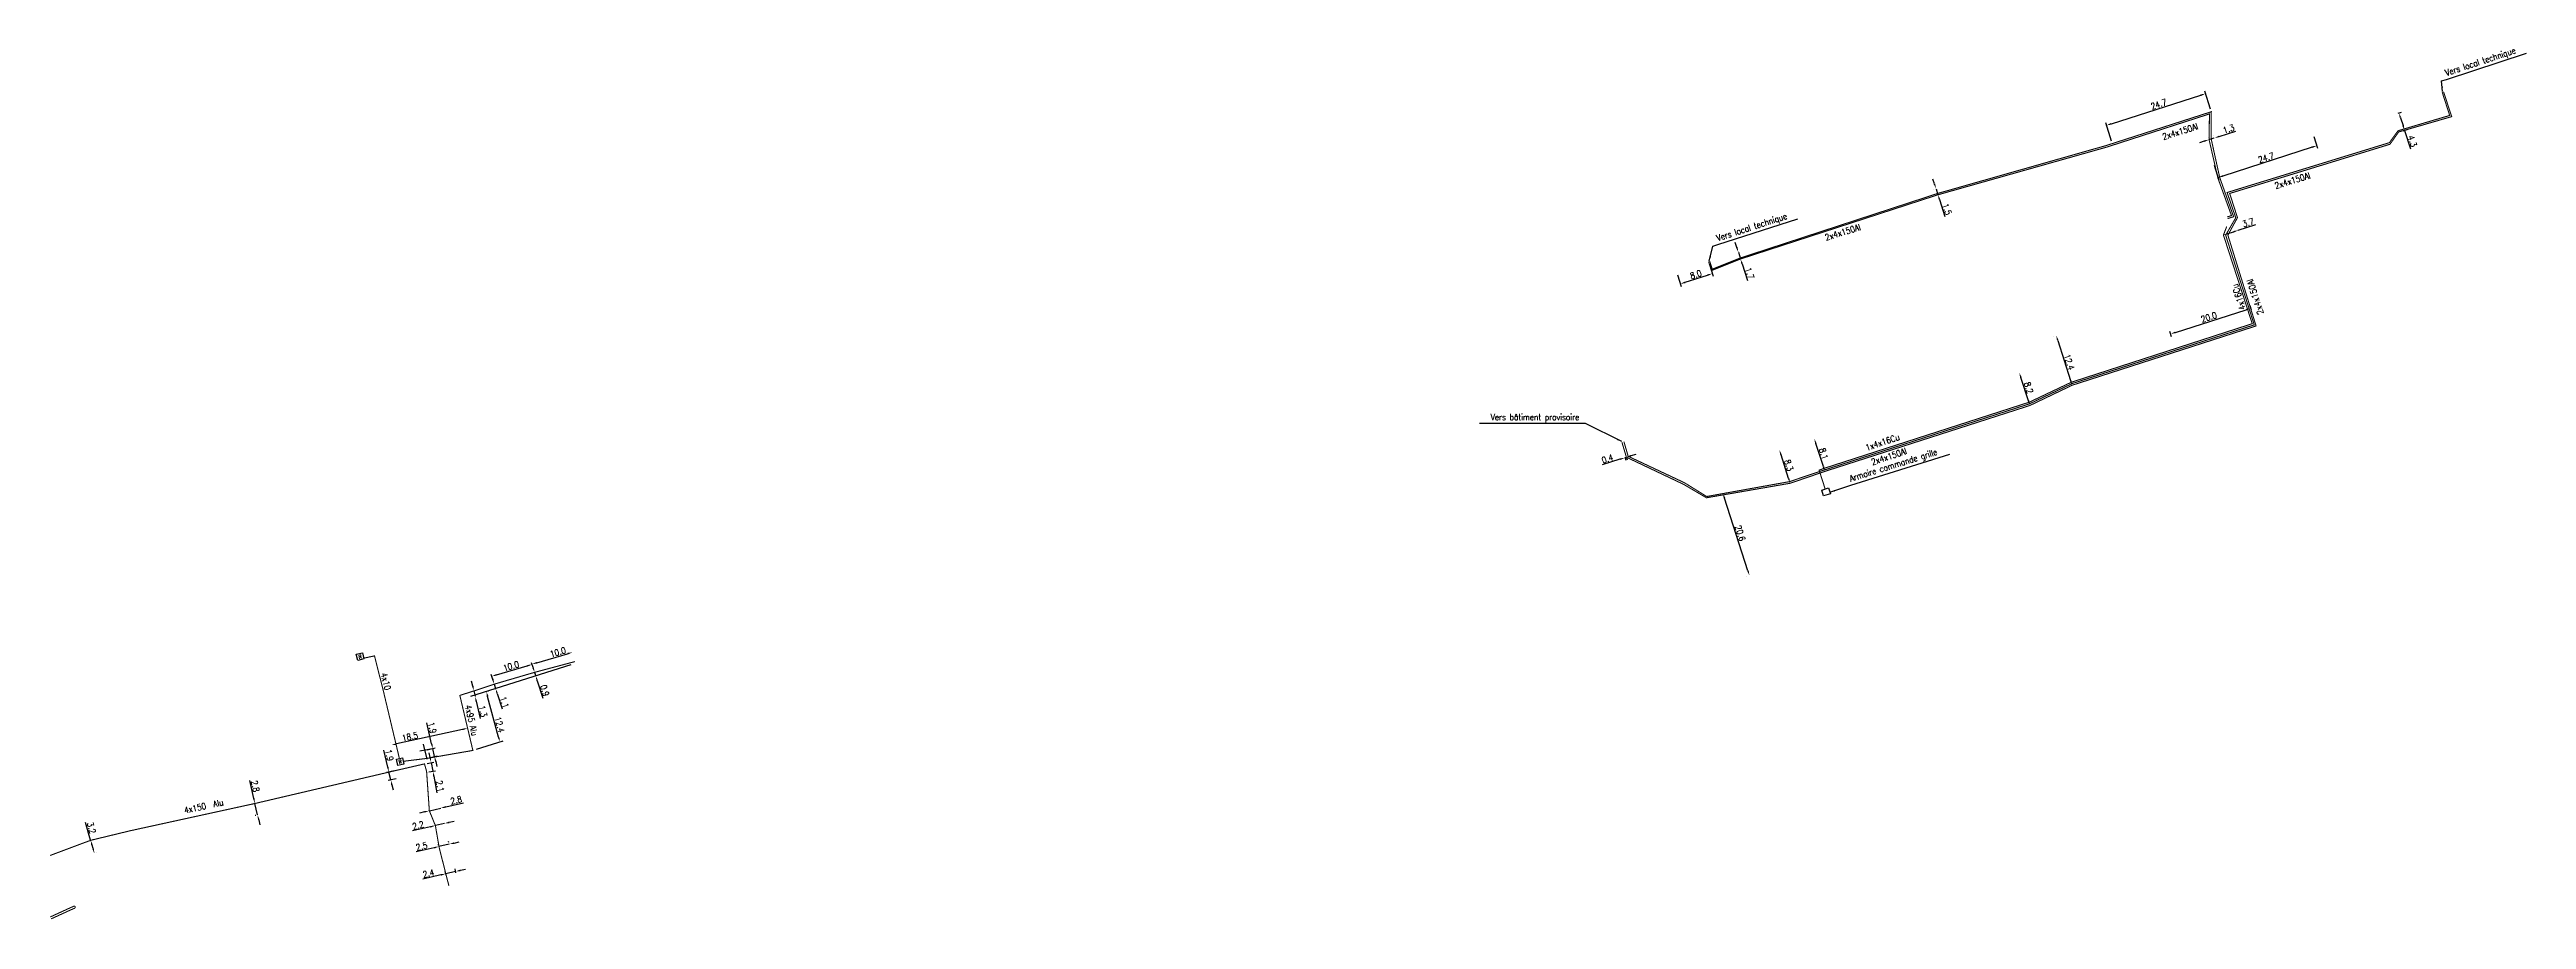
# Model space of a CAD drawing. Header units: millimetres. Extents: x 132000 to 133001, y 131224 to 132001.
# Drawn here: x 132000 to 132589, y 131224 to 131431 of the extents above; entities that cross this region are included whole.
import ezdxf
from ezdxf.enums import TextEntityAlignment as Align

# ---------------------------------------------------------------- set-up
doc = ezdxf.new("R2010")
doc.units = ezdxf.units.MM
doc.header["$PDMODE"] = 34
doc.linetypes.add('B_ST_AL', pattern=[2000, 1000, 1000])
doc.linetypes.add('B_ST_CU', pattern=[2000, 1000, 1000])
doc.layers.get('0').update_dxf_attribs({"linetype": 'CONTINUOUS'})
doc.layers.get('DEFPOINTS').update_dxf_attribs({"linetype": 'CONTINUOUS'})
doc.layers.add('B_110', color=1, linetype='CONTINUOUS')
doc.layers.add('B_200', color=7, linetype='CONTINUOUS')
doc.styles.add('M_ROMANS', font='ROMANS.shx', dxfattribs={"width": 0.75})
doc.styles.get("Standard").update_dxf_attribs({"font": 'romans.shx', "width": 0.85})
doc.dimstyles.get("Standard").update_dxf_attribs({"dimtxt": 1.5, "dimasz": 1.2, "dimexe": 0.625, "dimexo": 0.625, "dimgap": 0.25, "dimtad": 1, "dimdec": 1, "dimzin": 0, "dimdsep": 46, "dimtxsty": 'Standard', "dimcen": -0.5, "dimadec": 0, "dimazin": 0, "dimtfac": 1, "dimtdec": 1, "dimtmove": 0, "dimatfit": 3, "dimfxl": 1, "dimtolj": 1, "dimtzin": 0, "dimarcsym": 0})

# ---------------------------------------------------------------- blocks, each defined once
blk = doc.blocks.new('*D31')
at = {"layer": 'B_110', "color": 0, "linetype": 'Continuous', "lineweight": -2}
for p, q in [((132114.81, 131283.68), (132114.44, 131284.82)), ((132115.17, 131282.54), (132115.44, 131281.68)), ((132115.81, 131280.53), (132117.11, 131276.43))]:
    blk.add_line(p, q, dxfattribs=at)
at = {"layer": 'B_110', "color": 0, "linetype": 'Continuous'}
for points in [[(132115, 131283.74), (132114.62, 131283.62), (132115.17, 131282.54)], [(132116, 131280.6), (132115.62, 131280.47), (132115.44, 131281.68)]]:
    blk.add_solid(points, dxfattribs=at)
at = {"layer": 'DEFPOINTS', "color": 0, "linetype": 'Continuous'}
for p in [(132115.17, 131282.54), (132115.44, 131281.68), (132115.44, 131281.68)]:
    blk.add_point(p, dxfattribs=at)
at = {"layer": 'B_110', "color": 0, "linetype": 'Continuous', "insert": (132117.59, 131278.21), "char_height": 1.5, "attachment_point": 5, "rotation": 287.62747}
blk.add_mtext('\\A1;0.9', dxfattribs=at)
blk = doc.blocks.new('*D32')
at = {"layer": 'B_110', "color": 0, "linetype": 'Continuous', "lineweight": -2}
for p, q in [((132105.21, 131280.87), (132104.85, 131282.02)), ((132105.58, 131279.73), (132105.91, 131278.68)), ((132106.17, 131279.92), (132106.17, 131279.92)), ((132106.5, 131278.87), (132106.51, 131278.87)), ((132106.27, 131277.54), (132107.43, 131273.89))]:
    blk.add_line(p, q, dxfattribs=at)
at = {"layer": 'B_110', "color": 0, "linetype": 'Continuous'}
for points in [[(132105.4, 131280.93), (132105.02, 131280.81), (132105.58, 131279.73)], [(132106.46, 131277.6), (132106.08, 131277.48), (132105.91, 131278.68)]]:
    blk.add_solid(points, dxfattribs=at)
at = {"layer": 'DEFPOINTS', "color": 0, "linetype": 'Continuous'}
for p in [(132105.57, 131279.73), (132105.9, 131278.68), (132105.91, 131278.68)]:
    blk.add_point(p, dxfattribs=at)
at = {"layer": 'B_110', "color": 0, "linetype": 'Continuous', "insert": (132107.99, 131275.44), "char_height": 1.5, "attachment_point": 5, "rotation": 287.62747}
blk.add_mtext('\\A1;1.1', dxfattribs=at)
blk = doc.blocks.new('*D33')
at = {"layer": 'B_110', "color": 0, "linetype": 'Continuous', "lineweight": -2}
blk.add_line((132115.71, 131284.82), (132123, 131286.96), dxfattribs=at)
at = {"layer": 'B_110', "color": 0, "linetype": 'Continuous'}
for points in [[(132115.65, 131285.02), (132115.76, 131284.63), (132114.55, 131284.49)], [(132122.94, 131287.16), (132123.05, 131286.77), (132124.15, 131287.3)]]:
    blk.add_solid(points, dxfattribs=at)
at = {"layer": 'DEFPOINTS', "color": 0, "linetype": 'Continuous'}
for p in [(132114.55, 131284.49), (132124.15, 131287.3), (132124.15, 131287.3)]:
    blk.add_point(p, dxfattribs=at)
at = {"layer": 'B_110', "color": 0, "linetype": 'Continuous', "insert": (132120.7, 131287.33), "char_height": 1.5, "attachment_point": 5, "rotation": 16.35963}
blk.add_mtext('\\A1;10.0', dxfattribs=at)
blk = doc.blocks.new('*D34')
at = {"layer": 'B_110', "color": 0, "linetype": 'Continuous', "lineweight": -2}
for p, q in [((132105.13, 131281.07), (132105.15, 131281)), ((132106.13, 131281.94), (132113.42, 131284.08)), ((132114.73, 131283.88), (132114.75, 131283.82))]:
    blk.add_line(p, q, dxfattribs=at)
at = {"layer": 'B_110', "color": 0, "linetype": 'Continuous'}
for points in [[(132113.36, 131284.27), (132113.48, 131283.89), (132114.57, 131284.42)], [(132106.07, 131282.13), (132106.18, 131281.75), (132104.98, 131281.6)]]:
    blk.add_solid(points, dxfattribs=at)
at = {"layer": 'DEFPOINTS', "color": 0, "linetype": 'Continuous'}
for p in [(132114.55, 131284.48), (132114.57, 131284.42), (132104.96, 131281.67)]:
    blk.add_point(p, dxfattribs=at)
at = {"layer": 'B_110', "color": 0, "linetype": 'Continuous', "insert": (132109.58, 131284), "char_height": 1.5, "attachment_point": 5, "rotation": 16.35963}
blk.add_mtext('\\A1;10.0', dxfattribs=at)
blk = doc.blocks.new('*D35')
at = {"layer": 'B_110', "color": 0, "linetype": 'Continuous', "lineweight": -2}
for p, q in [((132100.47, 131279.29), (132100.2, 131280.46)), ((132100.74, 131278.12), (132101.03, 131276.85)), ((132101.3, 131275.68), (132102.23, 131271.6))]:
    blk.add_line(p, q, dxfattribs=at)
at = {"layer": 'B_110', "color": 0, "linetype": 'Continuous'}
for points in [[(132100.66, 131279.33), (132100.27, 131279.24), (132100.74, 131278.12)], [(132101.49, 131275.72), (132101.1, 131275.63), (132101.03, 131276.85)]]:
    blk.add_solid(points, dxfattribs=at)
at = {"layer": 'DEFPOINTS', "color": 0, "linetype": 'Continuous'}
for p in [(132100.74, 131278.12), (132101.03, 131276.85), (132101.03, 131276.85)]:
    blk.add_point(p, dxfattribs=at)
at = {"layer": 'B_110', "color": 0, "linetype": 'Continuous', "insert": (132102.87, 131273.28), "char_height": 1.5, "attachment_point": 5, "rotation": 282.91769}
blk.add_mtext('\\A1;1.3', dxfattribs=at)
blk = doc.blocks.new('*D36')
at = {"layer": 'B_110', "color": 0, "linetype": 'Continuous', "lineweight": -2}
for p, q in [((132090.69, 131265.59), (132089.54, 131270.55)), ((132089.67, 131264.12), (132091.57, 131264.57)), ((132090.11, 131262.22), (132092.01, 131262.67)), ((132091.4, 131262.53), (132090.96, 131264.42)), ((132091.68, 131261.36), (132091.95, 131260.19))]:
    blk.add_line(p, q, dxfattribs=at)
at = {"layer": 'B_110', "color": 0, "linetype": 'Continuous'}
for points in [[(132090.89, 131265.64), (132090.5, 131265.55), (132090.96, 131264.42)], [(132091.87, 131261.4), (132091.48, 131261.31), (132091.4, 131262.53)]]:
    blk.add_solid(points, dxfattribs=at)
at = {"layer": 'DEFPOINTS', "color": 0, "linetype": 'Continuous'}
for p in [(132089.06, 131263.98), (132089.5, 131262.08), (132090.96, 131264.42)]:
    blk.add_point(p, dxfattribs=at)
at = {"layer": 'B_110', "color": 0, "linetype": 'Continuous', "insert": (132090.84, 131269.35), "char_height": 1.5, "attachment_point": 5, "rotation": 283.09751}
blk.add_mtext('\\A1;1.9', dxfattribs=at)
blk = doc.blocks.new('*D37')
at = {"layer": 'B_110', "color": 0, "linetype": 'Continuous', "lineweight": -2}
for p, q in [((132106.61, 131267.16), (132104.01, 131276.82)), ((132104.22, 131278.12), (132104.3, 131278.14)), ((132107.44, 131266.15), (132107.52, 131266.17))]:
    blk.add_line(p, q, dxfattribs=at)
at = {"layer": 'B_110', "color": 0, "linetype": 'Continuous'}
for points in [[(132104.21, 131276.87), (132103.82, 131276.77), (132103.7, 131277.98)], [(132106.8, 131267.22), (132106.41, 131267.11), (132106.92, 131266.01)]]:
    blk.add_solid(points, dxfattribs=at)
at = {"layer": 'DEFPOINTS', "color": 0, "linetype": 'Continuous'}
for p in [(132103.62, 131277.96), (132103.7, 131277.98), (132106.83, 131265.98)]:
    blk.add_point(p, dxfattribs=at)
at = {"layer": 'B_110', "color": 0, "linetype": 'Continuous', "insert": (132106.85, 131270.12), "char_height": 1.5, "attachment_point": 5, "rotation": 285.02957}
blk.add_mtext('\\A1;12.4', dxfattribs=at)
blk = doc.blocks.new('*D38')
at = {"layer": 'B_110', "color": 0, "linetype": 'Continuous', "lineweight": -2}
for p, q in [((132098.05, 131268.98), (132082.32, 131265.52)), ((132099.09, 131269.83), (132099.08, 131269.85)), ((132081.02, 131265.84), (132081.02, 131265.87))]:
    blk.add_line(p, q, dxfattribs=at)
at = {"layer": 'B_110', "color": 0, "linetype": 'Continuous'}
for points in [[(132098, 131269.18), (132098.09, 131268.79), (132099.22, 131269.24)], [(132082.28, 131265.71), (132082.37, 131265.32), (132081.15, 131265.26)]]:
    blk.add_solid(points, dxfattribs=at)
at = {"layer": 'DEFPOINTS', "color": 0, "linetype": 'Continuous'}
for p in [(132099.22, 131269.22), (132081.15, 131265.26), (132081.16, 131265.23)]:
    blk.add_point(p, dxfattribs=at)
at = {"layer": 'B_110', "color": 0, "linetype": 'Continuous', "insert": (132085.55, 131267.25), "char_height": 1.5, "attachment_point": 5, "rotation": 12.42775}
blk.add_mtext('\\A1;18.5', dxfattribs=at)
blk = doc.blocks.new('B_200_01')
at = {"color": 0, "linetype": 'Continuous', "flags": 128}
blk.add_lwpolyline([(-0.75, -0.75), (-0.75, 0.75), (0.75, 0.75), (0.75, -0.75)], close=True, dxfattribs=at)
at = {"color": 0, "linetype": 'Continuous', "style": 'M_ROMANS', "width": 0.75}
blk.add_text('R', height=0.9, dxfattribs=at).set_placement((0, 0), align=Align.MIDDLE)
at = {"color": 0, "linetype": 'Continuous', "style": 'M_ROMANS', "width": 0.75, "flags": 3}
for tag, p in [('DEF_LEG', (0, -5)), ('DEF_COUP', (0, -7.5)), ('DEF_TYPE', (0, -10))]:
    blk.add_attdef(tag, text='', height=1.2, dxfattribs=at).set_placement(p, align=Align.MIDDLE)
blk = doc.blocks.new('*D39')
at = {"layer": 'B_110', "color": 0, "linetype": 'Continuous', "lineweight": -2}
for p, q in [((132092.92, 131234.41), (132088.6, 131233.4)), ((132094.17, 131234.34), (132093.94, 131235.29)), ((132096.39, 131235.23), (132094.09, 131234.69)), ((132096.48, 131234.88), (132096.25, 131235.83)), ((132097.56, 131235.5), (132098.73, 131235.77))]:
    blk.add_line(p, q, dxfattribs=at)
at = {"layer": 'B_110', "color": 0, "linetype": 'Continuous'}
for points in [[(132092.87, 131234.61), (132092.96, 131234.22), (132094.09, 131234.69)], [(132097.52, 131235.69), (132097.61, 131235.3), (132096.39, 131235.23)]]:
    blk.add_solid(points, dxfattribs=at)
at = {"layer": 'DEFPOINTS', "color": 0, "linetype": 'Continuous'}
for p in [(132094.31, 131233.73), (132096.39, 131235.23), (132096.62, 131234.27)]:
    blk.add_point(p, dxfattribs=at)
at = {"layer": 'B_110', "color": 0, "linetype": 'Continuous', "insert": (132089.95, 131234.74), "char_height": 1.5, "attachment_point": 5, "rotation": 13.17917}
blk.add_mtext('\\A1;2.4', dxfattribs=at)
blk = doc.blocks.new('*D40')
at = {"layer": 'B_110', "color": 0, "linetype": 'Continuous', "lineweight": -2}
for p, q in [((132091.26, 131240.85), (132087.01, 131239.86)), ((132092.34, 131241.5), (132092.29, 131241.74)), ((132094.88, 131241.7), (132092.43, 131241.13)), ((132094.79, 131242.07), (132094.74, 131242.31)), ((132096.05, 131241.97), (132097.21, 131242.25))]:
    blk.add_line(p, q, dxfattribs=at)
at = {"layer": 'B_110', "color": 0, "linetype": 'Continuous'}
for points in [[(132091.22, 131241.05), (132091.31, 131240.66), (132092.43, 131241.13)], [(132096, 131242.17), (132096.09, 131241.78), (132094.88, 131241.7)]]:
    blk.add_solid(points, dxfattribs=at)
at = {"layer": 'DEFPOINTS', "color": 0, "linetype": 'Continuous'}
for p in [(132092.49, 131240.89), (132094.88, 131241.7), (132094.93, 131241.46)]:
    blk.add_point(p, dxfattribs=at)
at = {"layer": 'B_110', "color": 0, "linetype": 'Continuous', "insert": (132088.32, 131241.19), "char_height": 1.5, "attachment_point": 5, "rotation": 13.17917}
blk.add_mtext('\\A1;2.5', dxfattribs=at)
blk = doc.blocks.new('*D41')
at = {"layer": 'B_110', "color": 0, "linetype": 'Continuous', "lineweight": -2}
for p, q in [((132090.42, 131245.85), (132086.16, 131244.85)), ((132093.73, 131246.62), (132091.59, 131246.12)), ((132094.89, 131246.9), (132096.06, 131247.17))]:
    blk.add_line(p, q, dxfattribs=at)
at = {"layer": 'B_110', "color": 0, "linetype": 'Continuous'}
for points in [[(132090.37, 131246.04), (132090.46, 131245.65), (132091.59, 131246.12)], [(132094.85, 131247.09), (132094.94, 131246.7), (132093.73, 131246.62)]]:
    blk.add_solid(points, dxfattribs=at)
at = {"layer": 'DEFPOINTS', "color": 0, "linetype": 'Continuous'}
for p in [(132091.59, 131246.12), (132093.73, 131246.62), (132093.73, 131246.62)]:
    blk.add_point(p, dxfattribs=at)
at = {"layer": 'B_110', "color": 0, "linetype": 'Continuous', "insert": (132087.48, 131246.19), "char_height": 1.5, "attachment_point": 5, "rotation": 13.17917}
blk.add_mtext('\\A1;2.2', dxfattribs=at)
blk = doc.blocks.new('*D42')
at = {"layer": 'B_110', "color": 0, "linetype": 'Continuous', "lineweight": -2}
for p, q in [((132088.99, 131249.38), (132087.82, 131249.1)), ((132090.15, 131249.65), (132092.87, 131250.29)), ((132094.04, 131250.56), (132098.29, 131251.56))]:
    blk.add_line(p, q, dxfattribs=at)
at = {"layer": 'B_110', "color": 0, "linetype": 'Continuous'}
for points in [[(132088.94, 131249.57), (132089.03, 131249.18), (132090.15, 131249.65)], [(132093.99, 131250.75), (132094.08, 131250.36), (132092.87, 131250.29)]]:
    blk.add_solid(points, dxfattribs=at)
at = {"layer": 'DEFPOINTS', "color": 0, "linetype": 'Continuous'}
for p in [(132090.15, 131249.65), (132092.87, 131250.29), (132092.87, 131250.29)]:
    blk.add_point(p, dxfattribs=at)
at = {"layer": 'B_110', "color": 0, "linetype": 'Continuous', "insert": (132096.52, 131252.17), "char_height": 1.5, "attachment_point": 5, "rotation": 13.17917}
blk.add_mtext('\\A1;2.8', dxfattribs=at)
blk = doc.blocks.new('*D43')
at = {"layer": 'B_110', "color": 0, "linetype": 'Continuous', "lineweight": -2}
for p, q in [((132089.6, 131260.9), (132091.2, 131261.21)), ((132090.36, 131262.27), (132090.13, 131263.44)), ((132090.59, 131261.09), (132090.98, 131259.05)), ((132090, 131258.86), (132091.59, 131259.16)), ((132091.21, 131257.87), (132091.97, 131253.93))]:
    blk.add_line(p, q, dxfattribs=at)
at = {"layer": 'B_110', "color": 0, "linetype": 'Continuous'}
for points in [[(132090.56, 131262.3), (132090.16, 131262.23), (132090.59, 131261.09)], [(132091.4, 131257.91), (132091.01, 131257.83), (132090.98, 131259.05)]]:
    blk.add_solid(points, dxfattribs=at)
at = {"layer": 'DEFPOINTS', "color": 0, "linetype": 'Continuous'}
for p in [(132088.99, 131260.78), (132089.38, 131258.74), (132090.98, 131259.05)]:
    blk.add_point(p, dxfattribs=at)
at = {"layer": 'B_110', "color": 0, "linetype": 'Continuous', "insert": (132092.68, 131255.5), "char_height": 1.5, "attachment_point": 5, "rotation": 280.92563}
blk.add_mtext('\\A1;2.1', dxfattribs=at)
blk = doc.blocks.new('*D44')
at = {"layer": 'B_110', "color": 0, "linetype": 'B_ST_AL', "lineweight": -2}
for p, q in [((132080.28, 131260.01), (132079.34, 131264.03)), ((132081.86, 131259.14), (132079.94, 131258.7)), ((132082.3, 131257.26), (132080.37, 131256.82)), ((132080.98, 131256.96), (132080.55, 131258.84)), ((132081.25, 131255.79), (132081.52, 131254.62))]:
    blk.add_line(p, q, dxfattribs=at)
at = {"layer": 'B_110', "color": 0, "linetype": 'B_ST_AL'}
for points in [[(132080.47, 131260.05), (132080.08, 131259.96), (132080.55, 131258.84)], [(132081.45, 131255.84), (132081.06, 131255.75), (132080.98, 131256.96)]]:
    blk.add_solid(points, dxfattribs=at)
at = {"layer": 'DEFPOINTS', "color": 0, "linetype": 'B_ST_AL'}
for p in [(132080.98, 131256.96), (132082.47, 131259.28), (132082.91, 131257.41)]:
    blk.add_point(p, dxfattribs=at)
at = {"layer": 'B_110', "color": 0, "linetype": 'B_ST_AL', "insert": (132080.65, 131262.83), "char_height": 1.5, "attachment_point": 5, "rotation": 283.04635}
blk.add_mtext('\\A1;1.9', dxfattribs=at)
blk = doc.blocks.new('*D45')
at = {"layer": 'B_110', "color": 0, "linetype": 'Continuous', "lineweight": -2}
for p, q in [((132048.43, 131252.55), (132047.45, 131256.81)), ((132048.24, 131251.27), (132048.1, 131251.24)), ((132049.34, 131248.64), (132048.7, 131251.38)), ((132048.88, 131248.54), (132048.73, 131248.5)), ((132049.61, 131247.47), (132049.88, 131246.3))]:
    blk.add_line(p, q, dxfattribs=at)
at = {"layer": 'B_110', "color": 0, "linetype": 'Continuous'}
for points in [[(132048.63, 131252.59), (132048.24, 131252.5), (132048.7, 131251.38)], [(132049.8, 131247.52), (132049.41, 131247.43), (132049.34, 131248.64)]]:
    blk.add_solid(points, dxfattribs=at)
at = {"layer": 'DEFPOINTS', "color": 0, "linetype": 'Continuous'}
for p in [(132048.85, 131251.41), (132049.34, 131248.64), (132049.48, 131248.68)]:
    blk.add_point(p, dxfattribs=at)
at = {"layer": 'B_110', "color": 0, "linetype": 'Continuous', "insert": (132048.78, 131255.49), "char_height": 1.5, "attachment_point": 5, "rotation": 283.04556}
blk.add_mtext('\\A1;2.8', dxfattribs=at)
blk = doc.blocks.new('*D46')
at = {"layer": 'B_110', "color": 0, "linetype": 'Continuous', "lineweight": -2}
for p, q in [((132009.65, 131242.63), (132008.45, 131246.83)), ((132010.21, 131240.66), (132009.98, 131241.47)), ((132010.2, 131242.79), (132010.25, 131242.8)), ((132011.09, 131239.67), (132011.14, 131239.68))]:
    blk.add_line(p, q, dxfattribs=at)
at = {"layer": 'B_110', "color": 0, "linetype": 'Continuous'}
for points in [[(132010.17, 131241.53), (132009.78, 131241.42), (132009.65, 131242.63)], [(132010.4, 131240.72), (132010.02, 131240.61), (132010.54, 131239.51)]]:
    blk.add_solid(points, dxfattribs=at)
at = {"layer": 'DEFPOINTS', "color": 0, "linetype": 'Continuous'}
for p in [(132009.6, 131242.61), (132010.49, 131239.49), (132010.54, 131239.51)]:
    blk.add_point(p, dxfattribs=at)
at = {"layer": 'B_110', "color": 0, "linetype": 'Continuous', "insert": (132009.84, 131245.58), "char_height": 1.5, "attachment_point": 5, "rotation": 285.95116}
blk.add_mtext('\\A1;3.2', dxfattribs=at)
blk = doc.blocks.new('*D47')
at = {"layer": 'B_110', "color": 0, "linetype": 'Continuous', "lineweight": -2}
for p, q in [((132558.14, 131415.41), (132558.91, 131415.65)), ((132558.68, 131414.32), (132559.28, 131412.46)), ((132559.41, 131411.25), (132560.24, 131411.51)), ((132559.65, 131411.32), (132561.06, 131406.94))]:
    blk.add_line(p, q, dxfattribs=at)
at = {"layer": 'B_110', "color": 0, "linetype": 'Continuous'}
for points in [[(132558.87, 131414.38), (132558.49, 131414.26), (132558.32, 131415.46)], [(132559.47, 131412.52), (132559.09, 131412.4), (132559.65, 131411.32)]]:
    blk.add_solid(points, dxfattribs=at)
at = {"layer": 'DEFPOINTS', "color": 0, "linetype": 'Continuous'}
for p in [(132557.55, 131415.21), (132558.82, 131411.05), (132559.65, 131411.32)]:
    blk.add_point(p, dxfattribs=at)
at = {"layer": 'B_110', "color": 0, "linetype": 'Continuous', "lineweight": 20, "insert": (132561.53, 131408.76), "char_height": 1.5, "attachment_point": 5, "rotation": 287.86446}
blk.add_mtext('\\A1;4.3', dxfattribs=at)
blk = doc.blocks.new('*D48')
at = {"layer": 'B_110', "color": 0, "linetype": 'Continuous', "lineweight": -2}
for p, q in [((132470.23, 131347.09), (132468.45, 131352.61)), ((132470, 131345.76), (132470, 131345.76))]:
    blk.add_line(p, q, dxfattribs=at)
at = {"layer": 'B_110', "color": 0, "linetype": 'Continuous'}
for points in [[(132468.64, 131352.67), (132468.26, 131352.55), (132468.08, 131353.75)], [(132470.42, 131347.15), (132470.04, 131347.03), (132470.59, 131345.95)]]:
    blk.add_solid(points, dxfattribs=at)
at = {"layer": 'DEFPOINTS', "color": 0, "linetype": 'Continuous'}
for p in [(132468.08, 131353.75), (132468.08, 131353.75), (132470.59, 131345.95)]:
    blk.add_point(p, dxfattribs=at)
at = {"layer": 'B_110', "color": 0, "linetype": 'Continuous', "lineweight": 20, "insert": (132470.29, 131350.16), "char_height": 1.5, "attachment_point": 5, "rotation": 287.86446}
blk.add_mtext('\\A1;8.2', dxfattribs=at)
blk = doc.blocks.new('*D49')
at = {"layer": 'B_110', "color": 0, "linetype": 'Continuous', "lineweight": -2}
for p, q in [((132421.5, 131331.44), (132419.73, 131336.91)), ((132421.27, 131330.1), (132421.27, 131330.1))]:
    blk.add_line(p, q, dxfattribs=at)
at = {"layer": 'B_110', "color": 0, "linetype": 'Continuous'}
for points in [[(132419.92, 131336.97), (132419.54, 131336.85), (132419.36, 131338.05)], [(132421.69, 131331.5), (132421.31, 131331.37), (132421.86, 131330.29)]]:
    blk.add_solid(points, dxfattribs=at)
at = {"layer": 'DEFPOINTS', "color": 0, "linetype": 'Continuous'}
for p in [(132419.36, 131338.05), (132419.36, 131338.05), (132421.86, 131330.29)]:
    blk.add_point(p, dxfattribs=at)
at = {"layer": 'B_110', "color": 0, "linetype": 'Continuous', "lineweight": 20, "insert": (132421.57, 131334.48), "char_height": 1.5, "attachment_point": 5, "rotation": 287.86446}
blk.add_mtext('\\A1;8.1', dxfattribs=at)
blk = doc.blocks.new('*D50')
at = {"layer": 'B_110', "color": 0, "linetype": 'Continuous', "lineweight": -2}
for p, q in [((132413.24, 131328.62), (132411.43, 131334.23)), ((132413.01, 131327.28), (132413.01, 131327.28))]:
    blk.add_line(p, q, dxfattribs=at)
at = {"layer": 'B_110', "color": 0, "linetype": 'Continuous'}
for points in [[(132411.62, 131334.29), (132411.24, 131334.17), (132411.06, 131335.37)], [(132413.43, 131328.68), (132413.05, 131328.56), (132413.61, 131327.47)]]:
    blk.add_solid(points, dxfattribs=at)
at = {"layer": 'DEFPOINTS', "color": 0, "linetype": 'Continuous'}
for p in [(132411.06, 131335.37), (132411.06, 131335.37), (132413.61, 131327.47)]:
    blk.add_point(p, dxfattribs=at)
at = {"layer": 'B_110', "color": 0, "linetype": 'Continuous', "lineweight": 20, "insert": (132413.29, 131331.73), "char_height": 1.5, "attachment_point": 5, "rotation": 287.86446}
blk.add_mtext('\\A1;8.3', dxfattribs=at)
blk = doc.blocks.new('*D51')
at = {"layer": 'B_110', "color": 0, "linetype": 'Continuous', "lineweight": -2}
for p, q in [((132394.42, 131379.47), (132395.31, 131376.71)), ((132386.81, 131377.01), (132387.7, 131374.25)), ((132388.65, 131375.22), (132393.98, 131376.93))]:
    blk.add_line(p, q, dxfattribs=at)
at = {"layer": 'B_110', "color": 0, "linetype": 'Continuous'}
for points in [[(132388.58, 131375.41), (132388.71, 131375.02), (132387.5, 131374.85)], [(132393.91, 131377.12), (132394.04, 131376.74), (132395.12, 131377.3)]]:
    blk.add_solid(points, dxfattribs=at)
at = {"layer": 'DEFPOINTS', "color": 0, "linetype": 'Continuous'}
for p in [(132394.23, 131380.06), (132386.61, 131377.61), (132395.12, 131377.3)]:
    blk.add_point(p, dxfattribs=at)
at = {"layer": 'B_110', "color": 0, "linetype": 'Continuous', "lineweight": 20, "insert": (132391.18, 131377.08), "char_height": 1.5, "attachment_point": 5, "rotation": 17.86446}
blk.add_mtext('\\A1;8.0', dxfattribs=at)
blk = doc.blocks.new('*D52')
at = {"layer": 'B_110', "color": 0, "linetype": 'B_ST_AL', "lineweight": -2}
for p, q in [((132516.78, 131385.86), (132516.78, 131385.85)), ((132517.73, 131386.82), (132518.99, 131387.22)), ((132520.13, 131387.59), (132524.29, 131388.93))]:
    blk.add_line(p, q, dxfattribs=at)
at = {"layer": 'B_110', "color": 0, "linetype": 'B_ST_AL'}
for points in [[(132517.67, 131387.01), (132517.79, 131386.63), (132516.59, 131386.45)], [(132518.92, 131387.41), (132519.05, 131387.03), (132520.13, 131387.59)]]:
    blk.add_solid(points, dxfattribs=at)
at = {"layer": 'DEFPOINTS', "color": 0, "linetype": 'B_ST_AL'}
for p in [(132516.58, 131386.45), (132520.13, 131387.59), (132520.13, 131387.59)]:
    blk.add_point(p, dxfattribs=at)
at = {"layer": 'B_110', "color": 0, "linetype": 'B_ST_AL', "insert": (132522.47, 131389.4), "char_height": 1.5, "attachment_point": 5, "rotation": 17.86446}
blk.add_mtext('\\A1;3.7', dxfattribs=at)
blk = doc.blocks.new('*D53')
at = {"layer": 'B_110', "color": 0, "linetype": 'B_ST_AL', "lineweight": -2}
for p, q in [((132403.57, 131306.66), (132397.99, 131323.95)), ((132398.21, 131325.28), (132398.22, 131325.29)), ((132403.34, 131305.33), (132403.34, 131305.33))]:
    blk.add_line(p, q, dxfattribs=at)
at = {"layer": 'B_110', "color": 0, "linetype": 'B_ST_AL'}
for points in [[(132398.18, 131324.01), (132397.8, 131323.89), (132397.62, 131325.1)], [(132403.76, 131306.72), (132403.38, 131306.6), (132403.93, 131305.52)]]:
    blk.add_solid(points, dxfattribs=at)
at = {"layer": 'DEFPOINTS', "color": 0, "linetype": 'B_ST_AL'}
for p in [(132397.61, 131325.09), (132397.62, 131325.1), (132403.94, 131305.52)]:
    blk.add_point(p, dxfattribs=at)
at = {"layer": 'B_110', "color": 0, "linetype": 'B_ST_AL', "insert": (132401.73, 131315.61), "char_height": 1.5, "attachment_point": 5, "rotation": 287.86446}
blk.add_mtext('\\A1;20.6', dxfattribs=at)
blk = doc.blocks.new('*D54')
at = {"layer": 'B_110', "color": 0, "linetype": 'B_ST_AL', "lineweight": -2}
for p, q in [((132400.92, 131383.52), (132400.55, 131384.66)), ((132401.29, 131382.38), (132401.81, 131380.76)), ((132402.18, 131379.62), (132403.46, 131375.63))]:
    blk.add_line(p, q, dxfattribs=at)
at = {"layer": 'B_110', "color": 0, "linetype": 'B_ST_AL'}
for points in [[(132401.11, 131383.58), (132400.73, 131383.46), (132401.29, 131382.38)], [(132402.37, 131379.68), (132401.99, 131379.56), (132401.81, 131380.76)]]:
    blk.add_solid(points, dxfattribs=at)
at = {"layer": 'DEFPOINTS', "color": 0, "linetype": 'B_ST_AL'}
for p in [(132401.29, 131382.38), (132401.81, 131380.76), (132401.81, 131380.76)]:
    blk.add_point(p, dxfattribs=at)
at = {"layer": 'B_110', "color": 0, "linetype": 'B_ST_AL', "insert": (132403.96, 131377.36), "char_height": 1.5, "attachment_point": 5, "rotation": 287.86446}
blk.add_mtext('\\A1;1.7', dxfattribs=at)
blk = doc.blocks.new('*D55')
at = {"layer": 'B_110', "color": 0, "linetype": 'B_ST_AL', "lineweight": -2}
for p, q in [((132447.91, 131398.59), (132447.54, 131399.73)), ((132447.68, 131397.26), (132447.68, 131397.26)), ((132448.28, 131397.45), (132448.74, 131396.02)), ((132449.32, 131396.2), (132449.33, 131396.21)), ((132449.1, 131394.88), (132450.38, 131390.89))]:
    blk.add_line(p, q, dxfattribs=at)
at = {"layer": 'B_110', "color": 0, "linetype": 'B_ST_AL'}
for points in [[(132448.1, 131398.65), (132447.72, 131398.53), (132448.28, 131397.45)], [(132449.29, 131394.94), (132448.91, 131394.81), (132448.74, 131396.02)]]:
    blk.add_solid(points, dxfattribs=at)
at = {"layer": 'DEFPOINTS', "color": 0, "linetype": 'B_ST_AL'}
for p in [(132448.28, 131397.45), (132448.72, 131396.01), (132448.74, 131396.02)]:
    blk.add_point(p, dxfattribs=at)
at = {"layer": 'B_110', "color": 0, "linetype": 'B_ST_AL', "insert": (132450.88, 131392.61), "char_height": 1.5, "attachment_point": 5, "rotation": 287.78773}
blk.add_mtext('\\A1;1.5', dxfattribs=at)
blk = doc.blocks.new('*D56')
at = {"layer": 'B_110', "color": 0, "linetype": 'B_ST_AL', "lineweight": -2}
for p, q in [((132512.04, 131408.76), (132510.9, 131408.4)), ((132512.99, 131409.72), (132512.99, 131409.72)), ((132513.18, 131409.13), (132514.42, 131409.52)), ((132514.23, 131410.12), (132514.23, 131410.12)), ((132515.57, 131409.88), (132519.56, 131411.15))]:
    blk.add_line(p, q, dxfattribs=at)
at = {"layer": 'B_110', "color": 0, "linetype": 'B_ST_AL'}
for points in [[(132511.98, 131408.95), (132512.1, 131408.57), (132513.18, 131409.13)], [(132515.51, 131410.07), (132515.63, 131409.69), (132514.42, 131409.52)]]:
    blk.add_solid(points, dxfattribs=at)
at = {"layer": 'DEFPOINTS', "color": 0, "linetype": 'B_ST_AL'}
for p in [(132513.18, 131409.13), (132513.18, 131409.13), (132514.42, 131409.52)]:
    blk.add_point(p, dxfattribs=at)
at = {"layer": 'B_110', "color": 0, "linetype": 'B_ST_AL', "insert": (132517.83, 131411.65), "char_height": 1.5, "attachment_point": 5, "rotation": 17.63436}
blk.add_mtext('\\A1;1.3', dxfattribs=at)
blk = doc.blocks.new('*D57')
at = {"layer": 'B_110', "color": 0, "linetype": 'B_ST_AL', "lineweight": -2}
for p, q in [((132538.08, 131409.89), (132538.98, 131407.09)), ((132514.35, 131403.04), (132515.49, 131399.52)), ((132537.65, 131407.32), (132516.44, 131400.48))]:
    blk.add_line(p, q, dxfattribs=at)
at = {"layer": 'B_110', "color": 0, "linetype": 'B_ST_AL'}
for points in [[(132537.59, 131407.51), (132537.71, 131407.13), (132538.79, 131407.69)], [(132516.37, 131400.67), (132516.5, 131400.29), (132515.29, 131400.11)]]:
    blk.add_solid(points, dxfattribs=at)
at = {"layer": 'DEFPOINTS', "color": 0, "linetype": 'B_ST_AL'}
for p in [(132537.89, 131410.48), (132514.16, 131403.63), (132515.29, 131400.11)]:
    blk.add_point(p, dxfattribs=at)
at = {"layer": 'B_110', "color": 0, "linetype": 'B_ST_AL', "insert": (132526.74, 131404.85), "char_height": 1.5, "attachment_point": 5, "rotation": 17.86446}
blk.add_mtext('\\A1;24.7', dxfattribs=at)
blk = doc.blocks.new('*D58')
at = {"layer": 'B_110', "color": 0, "linetype": 'B_ST_AL', "lineweight": -2}
for p, q in [((132505.21, 131363.33), (132521.97, 131368.7)), ((132523.25, 131368.62), (132522.92, 131369.66)), ((132504.28, 131362.28), (132503.87, 131363.56))]:
    blk.add_line(p, q, dxfattribs=at)
at = {"layer": 'B_110', "color": 0, "linetype": 'B_ST_AL'}
for points in [[(132521.9, 131368.89), (132522.03, 131368.51), (132523.11, 131369.06)], [(132505.14, 131363.52), (132505.27, 131363.14), (132504.06, 131362.97)]]:
    blk.add_solid(points, dxfattribs=at)
at = {"layer": 'DEFPOINTS', "color": 0, "linetype": 'B_ST_AL'}
for p in [(132523.11, 131369.06), (132523.44, 131368.03), (132504.47, 131361.68)]:
    blk.add_point(p, dxfattribs=at)
at = {"layer": 'B_110', "color": 0, "linetype": 'B_ST_AL', "insert": (132513.13, 131366.92), "char_height": 1.5, "attachment_point": 5, "rotation": 17.75185}
blk.add_mtext('\\A1;20.0', dxfattribs=at)
blk = doc.blocks.new('*D59')
at = {"layer": 'B_110', "color": 0, "linetype": 'B_ST_AL', "lineweight": -2}
for p, q in [((132489.95, 131412.88), (132511.19, 131419.68)), ((132513.52, 131416.35), (132512.14, 131420.64)), ((132490, 131408.79), (132488.62, 131413.11))]:
    blk.add_line(p, q, dxfattribs=at)
at = {"layer": 'B_110', "color": 0, "linetype": 'B_ST_AL'}
for points in [[(132511.13, 131419.87), (132511.25, 131419.49), (132512.33, 131420.05)], [(132489.89, 131413.08), (132490.01, 131412.69), (132488.81, 131412.52)]]:
    blk.add_solid(points, dxfattribs=at)
at = {"layer": 'DEFPOINTS', "color": 0, "linetype": 'B_ST_AL'}
for p in [(132512.33, 131420.05), (132513.71, 131415.75), (132490.19, 131408.2)]:
    blk.add_point(p, dxfattribs=at)
at = {"layer": 'B_110', "color": 0, "linetype": 'B_ST_AL', "insert": (132501.21, 131417.54), "char_height": 1.5, "attachment_point": 5, "rotation": 17.75185}
blk.add_mtext('\\A1;24.7', dxfattribs=at)
blk = doc.blocks.new('*D60')
at = {"layer": 'B_110', "color": 0, "linetype": 'B_ST_AL', "lineweight": -2}
for p, q in [((132373.16, 131333.17), (132368.94, 131331.81)), ((132374.68, 131333.66), (132374.3, 131333.54)), ((132374.35, 131333.4), (132374.49, 131332.94)), ((132374.73, 131333.53), (132374.87, 131333.07)), ((132375.82, 131334.03), (132376.97, 131334.4))]:
    blk.add_line(p, q, dxfattribs=at)
at = {"layer": 'B_110', "color": 0, "linetype": 'B_ST_AL'}
for points in [[(132373.1, 131333.36), (132373.22, 131332.98), (132374.3, 131333.54)], [(132375.76, 131334.22), (132375.89, 131333.84), (132374.68, 131333.66)]]:
    blk.add_solid(points, dxfattribs=at)
at = {"layer": 'DEFPOINTS', "color": 0, "linetype": 'B_ST_AL'}
for p in [(132374.15, 131334), (132374.53, 131334.12), (132374.68, 131333.66)]:
    blk.add_point(p, dxfattribs=at)
at = {"layer": 'B_110', "color": 0, "linetype": 'B_ST_AL', "insert": (132370.17, 131333.26), "char_height": 1.5, "attachment_point": 5, "rotation": 17.86446}
blk.add_mtext('\\A1;0.4', dxfattribs=at)
blk = doc.blocks.new('*D61')
at = {"layer": 'B_110', "color": 0, "linetype": 'B_ST_AL', "lineweight": -2}
for p, q in [((132476.26, 131362.38), (132476.26, 131362.38)), ((132477.22, 131361.43), (132480.27, 131351.91)), ((132480.05, 131350.58), (132480.05, 131350.57))]:
    blk.add_line(p, q, dxfattribs=at)
at = {"layer": 'B_110', "color": 0, "linetype": 'B_ST_AL'}
for points in [[(132477.41, 131361.49), (132477.03, 131361.37), (132476.85, 131362.57)], [(132480.46, 131351.97), (132480.08, 131351.85), (132480.64, 131350.76)]]:
    blk.add_solid(points, dxfattribs=at)
at = {"layer": 'DEFPOINTS', "color": 0, "linetype": 'B_ST_AL'}
for p in [(132476.86, 131362.57), (132480.64, 131350.76), (132480.65, 131350.77)]:
    blk.add_point(p, dxfattribs=at)
at = {"layer": 'B_110', "color": 0, "linetype": 'B_ST_AL', "insert": (132479.92, 131356.29), "char_height": 1.5, "attachment_point": 5, "rotation": 287.79901}
blk.add_mtext('\\A1;12.4', dxfattribs=at)

msp = doc.modelspace()

# ---------------------------------------------------------------- linework, layer by layer
at = {"layer": 'B_110', "linetype": 'B_ST_AL'}
for p, q in [((132123.78, 131284.3), (132099.9, 131276.79)), ((132091.26, 131264.47), (132087.91, 131263.77)), ((132088.71, 131265.47), (132089.55, 131261.87)), ((132107.63, 131266.22), (132101.3, 131264.23))]:
    msp.add_line(p, q, dxfattribs=at)
at = {"layer": 'B_110', "linetype": 'B_ST_AL', "ltscale": 0.25, "const_width": 0.25}
for points in [[(132373.62, 131337.22), (132374.68, 131333.66), (132388.3, 131327.2), (132393.71, 131324.02), (132413.61, 131327.47), (132421.86, 131330.29), (132470.59, 131345.95), (132480.64, 131350.76), (132524.35, 131364.85), (132517.65, 131386.42), (132519.93, 131390.59), (132518.08, 131396.33), (132556.17, 131408.02), (132558.25, 131410.95), (132570.84, 131414.59), (132568.91, 131420.51)], [(132374.09, 131337.36), (132375.1, 131333.88), (132388.49, 131327.59), (132393.76, 131324.32), (132413.42, 131327.85), (132421.81, 131330.65), (132470.53, 131346.36), (132480.56, 131351.13), (132523.92, 131365.11), (132517.12, 131386.43), (132519.52, 131390.55), (132517.47, 131396.56), (132556.04, 131408.4), (132558.09, 131411.23), (132570.37, 131414.87), (132568.59, 131420.41)], [(132394.22, 131380.11), (132394.89, 131378.01), (132401.81, 131380.76), (132448.7, 131396.01), (132488.9, 131407.36), (132513.27, 131415.23), (132513.18, 131409.13), (132515.27, 131400.01), (132518.51, 131391.07), (132517.47, 131390.74)], [(132394.51, 131380.2), (132395.09, 131378.33), (132401.74, 131380.99), (132448.63, 131396.32), (132488.79, 131407.74), (132513.71, 131415.75), (132513.68, 131409.29), (132515.7, 131400.15), (132519.01, 131390.81), (132517.59, 131390.35)], [(132421.93, 131326.1), (132420.49, 131330.58), (132421.52, 131330.96), (132470.48, 131346.75), (132480.41, 131351.46), (132523.44, 131365.39), (132516.59, 131386.45), (132517.37, 131388.48)], [(132083.01, 131262.17), (132079.27, 131277.91), (132077.12, 131286.45), (132074.55, 131285.9)], [(132124.74, 131285.09), (132115.17, 131282.54), (132105.58, 131279.73), (132100.74, 131278.12), (132097.4, 131277.06), (132100.5, 131263.98), (132089.5, 131262.08), (132083.96, 131261.4)], [(132000, 131239.02), (132009.6, 131242.61), (132018.94, 131244.87), (132048.85, 131251.41), (132082.47, 131259.28), (132088.99, 131260.78), (132089.5, 131259), (132090.15, 131249.65), (132091.59, 131246.12), (132092.49, 131240.89), (132094.8, 131231.8)]]:
    msp.add_lwpolyline(points, dxfattribs=at)
at = {"layer": 'B_110', "linetype": 'B_ST_AL'}
msp.add_lwpolyline([(132421.12, 131325.84), (132422.75, 131326.35), (132423.17, 131324.99), (132421.54, 131324.48)], close=True, dxfattribs=at)
at = {"layer": 'B_110', "linetype": 'B_ST_AL', "const_width": 0.25, "flags": 128}
msp.add_lwpolyline([(132000.07, 131224.42), (132004.72, 131226.56), (132005.63, 131226.95, -1.010604), (132005.83, 131226.49)], format="xyb", dxfattribs=at)
msp.add_lwpolyline([(132000.24, 131223.95), (132004.93, 131226.1), (132005.84, 131226.49)], dxfattribs=at)

# ---------------------------------------------------------------- block references
at = {"layer": 'B_200'}
for p, rotation in [((132073.69, 131286.27), 13.72330501628489), ((132083.22, 131261.31), 12.5625459506017)]:
    msp.add_blockref('B_200_01', p, dxfattribs=dict(at, rotation=rotation))

# ---------------------------------------------------------------- texts
at = {"linetype": 'B_ST_AL', "char_height": 1.5, "attachment_point": 7}
for s, insert, rotation in [('Vers local technique', (132569.74, 131423.76), 18.19473), ('Vers local technique', (132396.54, 131384.49), 17.86446), ('Armoire commande grille', (132428.15, 131327.35), 17.33329)]:
    msp.add_mtext(s, dxfattribs=dict(at, insert=insert, rotation=rotation))
at = {"linetype": 'B_ST_AL', "insert": (132363.48, 131341.94), "char_height": 1.5, "attachment_point": 9}
msp.add_mtext('Vers bâtiment provisoire', dxfattribs=at)
at = {"layer": 'B_110', "linetype": 'B_ST_AL', "width": 0.85}
for s, rotation, p in [('2x4x150Al', 17.21146, (132502.37, 131409.05)), ('2x4x150Al', 17.21146, (132529.06, 131397.39)), ('2x4x150Al', 17.21146, (132422.16, 131385.1)), ('4x16Cu', 107.67407, (132521.9, 131368.89)), ('2x4x150Al', 107.67407, (132526.18, 131367.84)), ('2x4x150Al', 18.36811, (132433.18, 131331.74))]:
    msp.add_text(s, height=1.5, rotation=rotation, dxfattribs=at).set_placement(p)
at = {"layer": 'B_110', "linetype": 'B_ST_CU', "width": 0.85}
msp.add_text('1x4x16Cu', height=1.5, rotation=18.36811, dxfattribs=at).set_placement((132431.8, 131335.18))
at = {"layer": 'B_110', "linetype": 'B_ST_AL', "width": 0.85}
for s, rotation, p in [('4x10', 283.62257, (132079.82, 131280.39)), ('4x95 Alu', 282.96987, (132100.17, 131271.14)), ('4x150  Alu', 12.03776, (132036.52, 131250.71))]:
    msp.add_text(s, height=1.5, rotation=rotation, dxfattribs=at).set_placement(p, align=Align.MIDDLE)

# ---------------------------------------------------------------- dimensions: what is measured, and where the dimension line sits
at = {"layer": 'B_110', "linetype": 'B_ST_AL'}
for base, p1, p2, angle, picture, middle in [((132512.33, 131420.05), (132490.19, 131408.2), (132513.71, 131415.75), 17.75185, '*D59', (132501.51, 131416.59)), ((132513.18, 131409.13), (132514.42, 131409.52), (132513.18, 131409.13), 17.63436, '*D56', (132518.13, 131410.7)), ((132515.29, 131400.11), (132537.89, 131410.48), (132514.16, 131403.63), 197.86446, '*D57', (132527.04, 131403.9)), ((132448.74, 131396.02), (132448.28, 131397.45), (132448.72, 131396.01), 287.78773, '*D55', (132449.92, 131392.31)), ((132520.13, 131387.59), (132516.58, 131386.45), (132520.13, 131387.59), 17.86446, '*D52', (132522.78, 131388.44)), ((132401.81, 131380.76), (132401.29, 131382.38), (132401.81, 131380.76), 287.86446, '*D54', (132403, 131377.05)), ((132523.11, 131369.06), (132504.47, 131361.68), (132523.44, 131368.03), 17.75185, '*D58', (132513.43, 131365.97)), ((132480.64, 131350.76), (132476.86, 131362.57), (132480.65, 131350.77), 287.79901, '*D61', (132478.97, 131355.98)), ((132374.68, 131333.66), (132374.15, 131334), (132374.53, 131334.12), 17.86446, '*D60', (132370.48, 131332.31)), ((132397.62, 131325.1), (132403.94, 131305.52), (132397.61, 131325.09), 107.86446, '*D53', (132400.78, 131315.31))]:
    dim = msp.add_linear_dim(base=base, p1=p1, p2=p2, angle=angle, dimstyle='Standard', dxfattribs=at)
    dim.commit()
    dim.dimension.update_dxf_attribs({"geometry": picture, "text_midpoint": middle, "dimtype": 160})
at = {"layer": 'B_110', "linetype": 'Continuous', "lineweight": 20}
for base, p1, p2, angle, picture, middle in [((132559.65, 131411.32), (132557.55, 131415.21), (132558.82, 131411.05), 287.86446, '*D47', (132560.57, 131408.45)), ((132395.12, 131377.3), (132386.61, 131377.61), (132394.23, 131380.06), 17.86446, '*D51', (132391.49, 131376.13))]:
    dim = msp.add_linear_dim(base=base, p1=p1, p2=p2, angle=angle, dimstyle='Standard', dxfattribs=at)
    dim.commit()
    dim.dimension.update_dxf_attribs({"geometry": picture, "text_midpoint": middle, "dimtype": 160})
for base, p1, p2, angle, picture, middle in [((132468.08, 131353.75), (132470.59, 131345.95), (132468.08, 131353.75), 107.86446, '*D48', (132470.29, 131350.16)), ((132419.3634, 131338.0504), (132421.8635, 131330.2934), (132419.3634, 131338.0504), 107.86446, '*D49', (132421.5652, 131334.4787)), ((132411.06, 131335.37), (132413.61, 131327.47), (132411.06, 131335.37), 287.86446, '*D50', (132413.29, 131331.73))]:
    dim = msp.add_linear_dim(base=base, p1=p1, p2=p2, angle=angle, dimstyle='Standard', dxfattribs=at)
    dim.commit()
    dim.dimension.update_dxf_attribs({"geometry": picture, "text_midpoint": middle})
at = {"layer": 'B_110', "linetype": 'Continuous'}
for base, p1, p2, angle, picture, middle in [((132114.57, 131284.42), (132104.96, 131281.67), (132114.55, 131284.48), 16.35963, '*D34', (132109.86, 131283.04)), ((132115.44, 131281.68), (132115.17, 131282.54), (132115.44, 131281.68), 287.62747, '*D31', (132116.64, 131277.91)), ((132124.15, 131287.3), (132114.55, 131284.49), (132124.15, 131287.3), 16.35963, '*D33', (132120.98, 131286.37)), ((132101.03, 131276.85), (132100.74, 131278.12), (132101.03, 131276.85), 282.91769, '*D35', (132101.9, 131273.05)), ((132105.91, 131278.68), (132105.57, 131279.73), (132105.9, 131278.68), 287.62747, '*D32', (132107.03, 131275.14)), ((132103.7, 131277.98), (132106.83, 131265.98), (132103.62, 131277.96), 105.02957, '*D37', (132105.88, 131269.86)), ((132081.15, 131265.26), (132099.22, 131269.22), (132081.16, 131265.23), 192.42775, '*D38', (132085.77, 131266.28)), ((132090.9624, 131264.4248), (132089.4983, 131262.0821), (132089.0564, 131263.9813), 103.09751, '*D36', (132089.8696, 131269.1215)), ((132090.98, 131259.05), (132088.99, 131260.78), (132089.38, 131258.74), 280.92563, '*D43', (132091.7, 131255.31)), ((132049.34, 131248.64), (132048.85, 131251.41), (132049.48, 131248.68), 283.04556, '*D45', (132047.8, 131255.26)), ((132092.87, 131250.29), (132090.15, 131249.65), (132092.87, 131250.29), 13.17917, '*D42', (132096.75, 131251.19)), ((132010.54, 131239.51), (132009.6, 131242.61), (132010.49, 131239.49), 285.95116, '*D46', (132008.88, 131245.31)), ((132093.73, 131246.62), (132091.59, 131246.12), (132093.73, 131246.62), 13.17917, '*D41', (132087.71, 131245.21)), ((132094.88, 131241.7), (132092.49, 131240.89), (132094.93, 131241.46), 13.17917, '*D40', (132088.55, 131240.22)), ((132096.39, 131235.23), (132094.31, 131233.73), (132096.62, 131234.27), 13.17917, '*D39', (132090.18, 131233.77))]:
    dim = msp.add_linear_dim(base=base, p1=p1, p2=p2, angle=angle, dimstyle='Standard', dxfattribs=at)
    dim.commit()
    dim.dimension.update_dxf_attribs({"geometry": picture, "text_midpoint": middle, "dimtype": 161})
at = {"layer": 'B_110', "linetype": 'B_ST_AL', "ltscale": 0.25}
dim = msp.add_linear_dim(base=(132080.98, 131256.96), p1=(132082.47, 131259.28), p2=(132082.91, 131257.41), angle=283.04635, dimstyle='Standard', dxfattribs=at)
dim.commit()
dim.dimension.update_dxf_attribs({"geometry": '*D44', "text_midpoint": (132079.67, 131262.6), "dimtype": 161})

# ---------------------------------------------------------------- leaders
at = {"linetype": 'B_ST_AL', "annotation_type": 0, "has_hookline": 1, "hookline_direction": 0}
for points, text_width, horizontal_direction in [([(132568.68, 131420.54), (132568.44, 131423.07), (132569.58, 131423.45)], 19.79, (0.950001, 0.312248, 0)), ([(132394.35, 131380.25), (132395.23, 131383.81), (132396.38, 131384.18)], 19.79, (0.951785, 0.306766, 0)), ([(132423.07, 131325.32), (132427.99, 131327.04)], 24.47, (0.954588, 0.29793, 0))]:
    msp.add_leader(points, dimstyle='Standard', dxfattribs=dict(at, text_width=text_width, horizontal_direction=horizontal_direction))
at = {"linetype": 'B_ST_AL', "annotation_type": 0, "has_hookline": 1, "hookline_direction": 1, "text_width": 23.74}
msp.add_leader([(132373.57, 131337.39), (132364.93, 131341.69), (132363.73, 131341.69)], dimstyle='Standard', dxfattribs=at)

doc.saveas('drawing.dxf')
